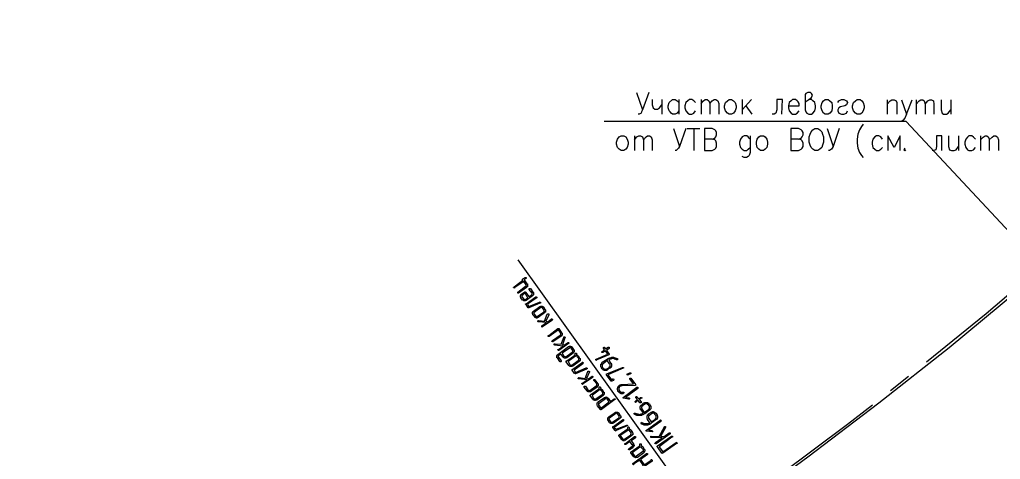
# Model space of a CAD drawing. Header units: millimetres. Extents: x 1 to 1188, y 1 to 840.
# Drawn here: x 947.5 to 1082.3, y 632.1 to 692.6 of the extents above; entities that cross this region are included whole.
import ezdxf

# ---------------------------------------------------------------- set-up
doc = ezdxf.new("R2010")
doc.units = ezdxf.units.MM
doc.layers.add('GEOMETRY', color=7, linetype='Continuous')

msp = doc.modelspace()

# ---------------------------------------------------------------- linework, layer by layer
at = {"layer": 'GEOMETRY'}
for points in [[(939.17, 564.39), (950.41, 569.41), (961.46, 574.75), (972.45, 580.27), (983.37, 586.05), (994.1, 592.02), (1004.7, 598.18), (1015.24, 604.59), (1025.6, 611.26), (1035.82, 618.05), (1045.92, 625.1), (1055.82, 632.4), (1065.6, 639.83), (1075.25, 647.45), (1084.71, 655.33), (1094.05, 663.39), (1103.19, 671.58), (1112.15, 680.03), (1120.97, 688.6), (1129.54, 697.36)], [(1032.26, 682.57), (1033.09, 680.16)], [(1033.98, 682.57), (1033.09, 680.16), (1032.96, 679.9), (1032.9, 679.71), (1032.64, 679.58), (1032.52, 679.58)], [(1055.44, 681.17), (1055.69, 681.43), (1055.95, 681.62), (1056.33, 681.87), (1056.46, 682.19), (1056.33, 682.44), (1056.2, 682.57), (1055.82, 682.57), (1055.57, 682.44), (1055.44, 682.31), (1055.44, 680.16), (1055.57, 679.9), (1055.69, 679.71), (1055.95, 679.58), (1056.33, 679.58), (1056.52, 679.71), (1056.77, 680.03), (1056.9, 680.47), (1056.9, 680.73), (1056.77, 681.17), (1056.52, 681.43), (1056.33, 681.62), (1055.95, 681.62)], [(1034.42, 681.62), (1034.42, 680.85), (1034.55, 680.47), (1034.8, 680.28), (1035.18, 680.28), (1035.44, 680.47), (1035.76, 680.85)], [(1035.76, 681.62), (1035.76, 679.58)], [(1038.11, 680.03), (1037.85, 679.71), (1037.6, 679.58), (1037.22, 679.58), (1037.03, 679.71), (1036.9, 679.9), (1036.77, 680.03), (1036.64, 680.47), (1036.64, 680.73), (1036.77, 681.17), (1037.22, 681.62), (1037.6, 681.62), (1037.85, 681.43), (1038.11, 681.17)], [(1038.11, 681.62), (1038.11, 679.58)], [(1040.39, 681.17), (1040.14, 681.43), (1039.88, 681.62), (1039.57, 681.62), (1039.31, 681.43), (1039.06, 681.17), (1038.93, 680.73), (1038.93, 680.47), (1039.06, 680.03), (1039.31, 679.71), (1039.57, 679.58), (1039.88, 679.58), (1040.14, 679.71), (1040.39, 680.03)], [(1041.15, 681.62), (1041.15, 679.58)], [(1041.15, 681.04), (1041.47, 681.43), (1041.73, 681.62), (1041.98, 681.62), (1042.23, 681.43), (1042.36, 681.04), (1042.36, 679.58)], [(1042.36, 681.04), (1042.68, 681.43), (1042.93, 681.62), (1043.18, 681.62), (1043.44, 681.43), (1043.57, 681.04), (1043.57, 679.58)], [(1046.8, 681.62), (1046.8, 679.58)], [(1048.08, 681.62), (1046.8, 680.16)], [(1052.27, 679.58), (1052.33, 681.62), (1051.57, 681.62), (1051.57, 680.16), (1051.44, 679.71), (1051.19, 679.58), (1050.93, 679.58)], [(1053.15, 680.73), (1054.62, 680.73), (1054.62, 681.04), (1054.49, 681.3), (1054.36, 681.43), (1054.11, 681.62), (1053.73, 681.62), (1053.54, 681.43), (1053.28, 681.17), (1053.15, 680.73), (1053.15, 680.47), (1053.28, 680.03), (1053.54, 679.71), (1053.73, 679.58), (1054.11, 679.58), (1054.36, 679.71), (1054.62, 680.03)], [(1059.95, 681.17), (1060.08, 681.43), (1060.46, 681.62), (1060.78, 681.62), (1061.16, 681.43), (1061.28, 681.17), (1061.16, 680.85), (1060.9, 680.73), (1060.33, 680.6), (1060.08, 680.47), (1059.95, 680.16), (1059.95, 680.03), (1060.08, 679.71), (1060.46, 679.58), (1060.78, 679.58), (1061.16, 679.71), (1061.28, 680.03)], [(1066.74, 681.55), (1066.74, 679.58)], [(1066.74, 680.98), (1067.13, 681.43), (1067.38, 681.55), (1067.7, 681.55), (1067.95, 681.43), (1068.08, 681.17), (1068.08, 679.58)], [(1068.71, 681.55), (1069.41, 679.58), (1070.17, 681.55)], [(1070.74, 681.55), (1070.74, 679.58)], [(1070.74, 680.98), (1071.13, 681.43), (1071.38, 681.55), (1071.63, 681.55), (1071.82, 681.43), (1071.95, 680.98), (1071.95, 679.58)], [(1071.95, 680.98), (1072.33, 681.43), (1072.59, 681.55), (1072.84, 681.55), (1073.09, 681.43), (1073.16, 680.98), (1073.16, 679.58)], [(1074.17, 681.55), (1074.17, 680.16), (1074.3, 679.71), (1074.49, 679.58), (1074.87, 679.58), (1075.13, 679.71), (1075.51, 680.16)], [(1075.51, 681.55), (1075.51, 679.58)], [(1047.31, 680.73), (1048.14, 679.58)], [(1099.89, 645.87), (1069.35, 678.57), (1027.82, 678.57)], [(1069.41, 679.58), (1069.16, 679.01), (1068.9, 678.69), (1068.71, 678.57), (1068.58, 678.57)], [(1037.34, 677.62), (1038.17, 675.14)], [(1039.06, 677.62), (1038.17, 675.14), (1038.04, 674.88), (1037.91, 674.76), (1037.72, 674.57), (1037.6, 674.57)], [(1039.25, 677.62), (1040.96, 677.62)], [(1040.14, 677.62), (1040.14, 674.57)], [(1042.68, 676.16), (1043.06, 676.28), (1043.18, 676.47), (1043.25, 676.73), (1043.25, 677.04), (1043.18, 677.3), (1043.06, 677.43), (1042.68, 677.62), (1041.6, 677.62), (1041.6, 674.57), (1042.68, 674.57), (1043.06, 674.76), (1043.18, 674.88), (1043.25, 675.14), (1043.25, 675.58), (1043.18, 675.9), (1043.06, 676.03), (1042.68, 676.16), (1041.6, 676.16)], [(1054.55, 676.16), (1054.93, 676.28), (1055.06, 676.47), (1055.19, 676.73), (1055.19, 677.04), (1055.06, 677.3), (1054.93, 677.43), (1054.55, 677.62), (1053.47, 677.62), (1053.47, 674.57), (1054.55, 674.57), (1054.93, 674.76), (1055.06, 674.88), (1055.19, 675.14), (1055.19, 675.58), (1055.06, 675.9), (1054.93, 676.03), (1054.55, 676.16), (1053.47, 676.16)], [(1058.49, 677.62), (1059.31, 675.14)], [(1060.14, 677.62), (1059.31, 675.14), (1059.19, 674.88), (1059.06, 674.76), (1058.81, 674.57), (1058.68, 674.57)], [(1063.44, 678.19), (1063.19, 677.87), (1062.93, 677.43), (1062.68, 676.85), (1062.62, 676.16), (1062.62, 675.58), (1062.68, 674.88), (1062.93, 674.31), (1063.19, 673.87), (1063.44, 673.62)], [(1032.01, 676.6), (1032.01, 674.57)], [(1032.01, 676.03), (1032.33, 676.47), (1032.58, 676.6), (1032.83, 676.6), (1033.09, 676.47), (1033.22, 676.03), (1033.22, 674.57)], [(1033.22, 676.03), (1033.6, 676.47), (1033.79, 676.6), (1034.04, 676.6), (1034.29, 676.47), (1034.42, 676.03), (1034.42, 674.57)], [(1047.88, 676.16), (1047.76, 676.28), (1047.63, 676.47), (1047.44, 676.6), (1047.06, 676.6), (1046.8, 676.47), (1046.55, 676.16), (1046.42, 675.71), (1046.42, 675.46), (1046.55, 675.01), (1046.8, 674.76), (1047.06, 674.57), (1047.44, 674.57), (1047.63, 674.76), (1047.88, 675.01)], [(1047.88, 676.6), (1047.88, 674.31), (1047.76, 673.87), (1047.63, 673.74), (1047.38, 673.62), (1047.06, 673.62), (1046.8, 673.74)], [(1066.11, 676.16), (1065.85, 676.47), (1065.6, 676.6), (1065.28, 676.6), (1065.03, 676.47), (1064.78, 676.16), (1064.65, 675.71), (1064.65, 675.46), (1064.78, 675.01), (1065.03, 674.76), (1065.28, 674.57), (1065.6, 674.57), (1065.85, 674.76), (1066.11, 675.01)], [(1068.52, 674.57), (1068.52, 676.6), (1067.7, 675.01), (1066.81, 676.6), (1066.81, 674.57)], [(1074.24, 674.57), (1074.24, 676.6), (1073.54, 676.6), (1073.54, 675.14), (1073.41, 674.69), (1073.16, 674.57), (1072.9, 674.57)], [(1075.19, 676.6), (1075.19, 675.14), (1075.32, 674.69), (1075.57, 674.57), (1075.95, 674.57), (1076.21, 674.69), (1076.52, 675.14)], [(1076.52, 676.6), (1076.52, 674.57)], [(1078.87, 676.16), (1078.62, 676.41), (1078.36, 676.6), (1077.98, 676.6), (1077.79, 676.41), (1077.54, 676.16), (1077.41, 675.71), (1077.41, 675.46), (1077.54, 675.01), (1077.79, 674.69), (1077.98, 674.57), (1078.36, 674.57), (1078.62, 674.69), (1078.87, 675.01)], [(1079.57, 676.6), (1079.57, 674.57)], [(1079.57, 676.03), (1079.95, 676.41), (1080.21, 676.6), (1080.46, 676.6), (1080.65, 676.41), (1080.78, 676.03), (1080.78, 674.57)], [(1080.78, 676.03), (1081.16, 676.41), (1081.41, 676.6), (1081.67, 676.6), (1081.92, 676.41), (1082.05, 676.03), (1082.05, 674.57)], [(1069.16, 674.88), (1069.03, 674.69), (1069.16, 674.57), (1069.28, 674.69)], [(1056.14, 603.38), (1016.01, 659.52)], [(1072.14, 645.48), (1080.33, 652.15), (1084.4, 655.58)], [(1067.19, 641.55), (1069.66, 643.52)], [(1052.01, 629.99), (1061.28, 636.91), (1064.71, 639.58)]]:
    msp.add_lwpolyline(points, dxfattribs=at)
for points in [[(1045.03, 681.62), (1045.34, 681.62), (1045.6, 681.43), (1045.85, 681.17), (1045.98, 680.73), (1045.98, 680.47), (1045.85, 680.03), (1045.6, 679.71), (1045.34, 679.58), (1045.03, 679.58), (1044.77, 679.71), (1044.52, 680.03), (1044.39, 680.47), (1044.39, 680.73), (1044.52, 681.17), (1044.77, 681.43)], [(1058.23, 681.62), (1058.62, 681.62), (1058.87, 681.43), (1059.12, 681.17), (1059.19, 680.73), (1059.19, 680.47), (1059.12, 680.03), (1058.87, 679.71), (1058.62, 679.58), (1058.23, 679.58), (1057.98, 679.71), (1057.79, 680.03), (1057.66, 680.47), (1057.66, 680.73), (1057.79, 681.17), (1057.98, 681.43)], [(1062.62, 681.62), (1063, 681.62), (1063.25, 681.43), (1063.44, 681.17), (1063.57, 680.73), (1063.57, 680.47), (1063.44, 680.03), (1063.25, 679.71), (1063, 679.58), (1062.62, 679.58), (1062.36, 679.71), (1062.11, 680.03), (1061.98, 680.47), (1061.98, 680.73), (1062.11, 681.17), (1062.36, 681.43)], [(1056.77, 677.62), (1057.22, 677.62), (1057.47, 677.43), (1057.73, 677.17), (1057.85, 676.85), (1057.98, 676.47), (1057.98, 675.71), (1057.85, 675.33), (1057.73, 675.01), (1057.47, 674.76), (1057.22, 674.57), (1056.77, 674.57), (1056.52, 674.76), (1056.27, 675.01), (1056.14, 675.33), (1056.01, 675.71), (1056.01, 676.47), (1056.14, 676.85), (1056.27, 677.17), (1056.52, 677.43)], [(1030.17, 676.6), (1030.55, 676.6), (1030.8, 676.47), (1030.99, 676.16), (1031.12, 675.71), (1031.12, 675.46), (1030.99, 675.01), (1030.8, 674.76), (1030.55, 674.57), (1030.17, 674.57), (1029.91, 674.76), (1029.66, 675.01), (1029.53, 675.46), (1029.53, 675.71), (1029.66, 676.16), (1029.91, 676.47)], [(1049.34, 676.6), (1049.73, 676.6), (1049.98, 676.47), (1050.17, 676.16), (1050.3, 675.71), (1050.3, 675.46), (1050.17, 675.01), (1049.98, 674.76), (1049.73, 674.57), (1049.34, 674.57), (1049.09, 674.76), (1048.84, 675.01), (1048.77, 675.46), (1048.77, 675.71), (1048.84, 676.16), (1049.09, 676.47)], [(1016.77, 656.53), (1015.56, 655.71), (1015.5, 655.64), (1015.44, 655.64), (1015.44, 655.71), (1015.37, 655.71), (1015.37, 655.77), (1015.44, 655.77), (1015.44, 655.83), (1016.64, 656.72), (1016.64, 656.79), (1016.58, 656.79), (1016.58, 656.85), (1016.64, 656.91), (1016.96, 657.11), (1017.09, 657.11), (1017.09, 656.98), (1017.02, 656.98), (1016.83, 656.79), (1017.21, 656.22), (1017.28, 656.22), (1017.28, 655.83), (1017.21, 655.83), (1017.21, 655.77), (1017.15, 655.77), (1017.15, 655.71), (1016.07, 654.95), (1015.94, 654.95), (1015.94, 655.07), (1017.02, 655.9), (1017.09, 655.9), (1017.09, 655.96), (1017.15, 656.03), (1017.09, 656.03), (1017.09, 656.09)], [(1017.53, 654.44), (1017.85, 654.69), (1017.91, 654.76), (1017.91, 654.82), (1017.98, 654.88), (1017.91, 654.88), (1017.91, 654.95), (1017.53, 655.45), (1017.53, 655.58), (1017.72, 655.58), (1018.04, 655.07), (1018.1, 655.01), (1018.1, 654.69), (1017.98, 654.57), (1017.09, 653.93), (1017.02, 653.93), (1017.02, 653.87), (1016.77, 653.87), (1016.64, 653.99), (1016.58, 653.99), (1016.39, 654.31), (1016.39, 654.38), (1016.33, 654.38), (1016.33, 654.63), (1016.39, 654.69), (1016.39, 654.76), (1016.45, 654.76), (1016.45, 654.82), (1016.9, 655.14), (1017.02, 655.14), (1017.02, 655.07)], [(1017.34, 654.31), (1016.96, 654.95), (1016.58, 654.69), (1016.58, 654.63), (1016.52, 654.63), (1016.52, 654.44), (1016.77, 654.12), (1016.77, 654.06), (1017.02, 654.06)], [(1018.42, 654.44), (1018.48, 654.44), (1018.55, 654.38), (1018.55, 654.31), (1018.48, 654.25), (1017.28, 653.42), (1017.47, 653.1), (1018.93, 653.68), (1018.99, 653.74), (1018.99, 653.68), (1019.06, 653.68), (1019.06, 653.55), (1018.99, 653.55), (1017.47, 652.91), (1017.4, 652.91), (1017.09, 653.36), (1017.02, 653.42), (1017.02, 653.49), (1017.09, 653.49)], [(1018.99, 653.1), (1019.06, 653.1), (1019.12, 653.17), (1019.31, 653.17), (1019.37, 653.1), (1019.44, 653.1), (1019.44, 653.04), (1019.5, 653.04), (1019.69, 652.72), (1019.75, 652.66), (1019.75, 652.34), (1019.69, 652.34), (1019.69, 652.28), (1019.63, 652.22), (1018.74, 651.58), (1018.61, 651.58), (1018.61, 651.52), (1018.48, 651.52), (1018.48, 651.58), (1018.36, 651.58), (1018.23, 651.71), (1018.04, 651.96), (1018.04, 652.03), (1017.98, 652.09), (1017.98, 652.34), (1018.04, 652.34), (1018.04, 652.41), (1018.1, 652.41), (1018.1, 652.47)], [(1019.12, 652.98), (1018.23, 652.34), (1018.23, 652.28), (1018.17, 652.28), (1018.17, 652.09), (1018.42, 651.77), (1018.48, 651.71), (1018.61, 651.71), (1018.67, 651.77), (1019.5, 652.34), (1019.56, 652.41), (1019.56, 652.47), (1019.63, 652.53), (1019.56, 652.53), (1019.56, 652.6), (1019.37, 652.91), (1019.31, 652.91), (1019.31, 652.98)], [(1019.63, 651.07), (1020.01, 652.03), (1020.07, 652.09), (1020.2, 652.09), (1020.2, 651.96), (1019.82, 651.07), (1020.07, 651.01), (1020.58, 651.39), (1020.64, 651.39), (1020.71, 651.33), (1020.71, 651.26), (1020.64, 651.2), (1019.37, 650.31), (1019.31, 650.25), (1019.25, 650.31), (1019.25, 650.44), (1019.88, 650.88), (1018.8, 651.01), (1018.74, 651.01), (1018.67, 651.07), (1018.74, 651.14), (1018.74, 651.2), (1018.8, 651.2)], [(1021.47, 650.06), (1021.59, 650.06), (1021.98, 649.48), (1022.04, 649.42), (1022.04, 649.17), (1021.98, 649.1), (1021.98, 649.04), (1021.91, 649.04), (1020.77, 648.22), (1020.71, 648.22), (1020.71, 648.28), (1020.64, 648.28), (1020.64, 648.34), (1020.71, 648.41), (1021.79, 649.17), (1021.85, 649.17), (1021.85, 649.42), (1021.53, 649.87), (1020.26, 648.98), (1020.13, 648.98), (1020.13, 649.1), (1020.2, 649.1)], [(1021.91, 647.9), (1022.29, 648.85), (1022.29, 648.91), (1022.42, 648.91), (1022.42, 648.85), (1022.48, 648.85), (1022.48, 648.79), (1022.42, 648.79), (1022.1, 647.83), (1022.36, 647.83), (1022.87, 648.15), (1022.93, 648.15), (1022.99, 648.09), (1022.99, 648.03), (1022.93, 648.03), (1021.59, 647.07), (1021.53, 647.07), (1021.47, 647.14), (1021.47, 647.2), (1021.53, 647.2), (1022.17, 647.64), (1021.02, 647.77), (1021.02, 647.83), (1020.96, 647.83), (1020.96, 647.96), (1021.09, 647.96)], [(1021.85, 646.56), (1021.59, 646.37), (1021.53, 646.37), (1021.53, 646.31), (1021.47, 646.25), (1021.53, 646.18), (1021.53, 646.12), (1021.91, 645.61), (1021.91, 645.55), (1021.85, 645.48), (1021.72, 645.48), (1021.72, 645.55), (1021.4, 646.06), (1021.34, 646.06), (1021.34, 646.37), (1021.4, 646.44), (1021.4, 646.5), (1021.47, 646.5), (1022.93, 647.58), (1022.99, 647.58), (1023.06, 647.64), (1023.25, 647.64), (1023.25, 647.58), (1023.37, 647.58), (1023.37, 647.52), (1023.44, 647.45), (1023.63, 647.2), (1023.63, 647.14), (1023.69, 647.14), (1023.69, 646.82), (1023.63, 646.82), (1023.63, 646.75), (1023.56, 646.69), (1022.68, 646.06), (1022.61, 646.06), (1022.55, 645.99), (1022.36, 645.99), (1022.29, 646.06), (1022.23, 646.06), (1022.23, 646.12), (1022.17, 646.12), (1022.17, 646.18)], [(1022.04, 646.69), (1022.29, 646.25), (1022.36, 646.25), (1022.36, 646.18), (1022.55, 646.18), (1023.44, 646.82), (1023.5, 646.88), (1023.5, 647.07), (1023.31, 647.39), (1023.25, 647.39), (1023.18, 647.45), (1023.06, 647.45), (1023.06, 647.39)], [(1027.88, 647.14), (1027.75, 647.39), (1027.75, 647.45), (1027.82, 647.52), (1027.88, 647.52), (1027.88, 647.45), (1028.01, 647.26), (1028.39, 647.52), (1028.52, 647.52), (1028.52, 647.33), (1028.14, 647.07), (1028.52, 646.56), (1028.52, 646.5), (1028.45, 646.44), (1026.8, 645.74), (1026.74, 645.68), (1026.74, 645.74), (1026.68, 645.74), (1026.68, 645.87), (1026.74, 645.87), (1028.33, 646.56), (1028.01, 647.01), (1027.63, 646.75), (1027.5, 646.75), (1027.5, 646.88)], [(1023.82, 646.63), (1023.82, 646.69), (1024.01, 646.69), (1024.01, 646.44), (1024.13, 646.44), (1024.13, 646.37), (1024.2, 646.37), (1024.26, 646.31), (1024.45, 645.99), (1024.52, 645.93), (1024.52, 645.68), (1024.45, 645.61), (1024.45, 645.55), (1024.39, 645.55), (1023.5, 644.91), (1023.44, 644.91), (1023.44, 644.85), (1023.12, 644.85), (1023.12, 644.91), (1023.06, 644.91), (1022.99, 644.98), (1022.61, 645.48), (1022.61, 645.61), (1022.68, 645.61), (1023.75, 646.37), (1023.75, 646.44), (1023.82, 646.44)], [(1023.88, 646.25), (1022.87, 645.55), (1023.12, 645.1), (1023.18, 645.04), (1023.37, 645.04), (1024.26, 645.68), (1024.33, 645.68), (1024.33, 645.93), (1024.13, 646.18), (1024.07, 646.25), (1024.01, 646.25), (1024.01, 646.31), (1023.94, 646.31)], [(1028.26, 645.87), (1028.33, 645.87), (1028.33, 645.93), (1028.39, 645.93), (1028.45, 645.99), (1028.58, 645.99), (1028.58, 646.06), (1028.83, 646.06), (1028.83, 646.12), (1029.15, 646.12), (1029.15, 646.06), (1029.34, 646.06), (1029.41, 645.99), (1029.53, 645.99), (1029.53, 645.93), (1029.66, 645.93), (1029.66, 645.74), (1029.53, 645.74), (1029.47, 645.8), (1029.41, 645.8), (1029.34, 645.87), (1029.22, 645.87), (1029.15, 645.93), (1028.77, 645.93), (1028.77, 645.87), (1028.52, 645.87), (1028.52, 645.8), (1028.45, 645.8), (1028.45, 645.74), (1028.71, 645.36), (1028.77, 645.29), (1028.77, 645.23), (1028.83, 645.23), (1028.83, 644.85), (1028.77, 644.85), (1028.77, 644.72), (1028.71, 644.72), (1028.71, 644.66), (1028.64, 644.6), (1028.58, 644.6), (1028.33, 644.41), (1028.26, 644.34), (1028.2, 644.34), (1028.14, 644.28), (1027.88, 644.28), (1027.82, 644.34), (1027.69, 644.34), (1027.69, 644.41), (1027.63, 644.41), (1027.63, 644.47), (1027.56, 644.47), (1027.56, 644.53), (1027.44, 644.66), (1027.44, 644.72), (1027.37, 644.79), (1027.37, 645.17), (1027.44, 645.17), (1027.44, 645.23), (1027.56, 645.36), (1027.56, 645.42)], [(1024.77, 645.36), (1024.83, 645.42), (1024.9, 645.42), (1024.9, 645.36), (1024.96, 645.36), (1024.96, 645.29), (1024.9, 645.23), (1023.69, 644.34), (1023.88, 644.02), (1025.34, 644.66), (1025.41, 644.66), (1025.47, 644.6), (1025.47, 644.53), (1025.41, 644.53), (1025.41, 644.47), (1023.88, 643.83), (1023.82, 643.83), (1023.82, 643.9), (1023.75, 643.9), (1023.44, 644.34), (1023.44, 644.41), (1023.5, 644.47)], [(1028.26, 645.68), (1027.69, 645.23), (1027.63, 645.23), (1027.63, 645.17), (1027.56, 645.1), (1027.56, 644.79), (1027.63, 644.72), (1027.69, 644.6), (1027.75, 644.6), (1027.75, 644.53), (1027.82, 644.53), (1027.82, 644.47), (1028.14, 644.47), (1028.2, 644.53), (1028.52, 644.72), (1028.58, 644.79), (1028.58, 644.85), (1028.64, 644.85), (1028.64, 645.17), (1028.58, 645.23)], [(1028.2, 643.83), (1030.36, 644.72), (1030.48, 644.72), (1030.48, 644.6), (1030.42, 644.6), (1028.33, 643.71), (1028.83, 643.01), (1029.03, 643.13), (1029.09, 643.13), (1029.15, 643.07), (1029.15, 643.01), (1029.09, 642.94), (1028.9, 642.82), (1028.77, 642.82), (1028.14, 643.71), (1028.14, 643.83)], [(1025.21, 643.2), (1025.6, 644.15), (1025.6, 644.21), (1025.72, 644.21), (1025.79, 644.15), (1025.79, 644.09), (1025.41, 643.2), (1025.66, 643.13), (1026.17, 643.52), (1026.23, 643.52), (1026.23, 643.45), (1026.29, 643.45), (1026.29, 643.39), (1026.23, 643.33), (1024.96, 642.44), (1024.9, 642.37), (1024.83, 642.37), (1024.83, 642.44), (1024.77, 642.5), (1024.77, 642.56), (1024.83, 642.56), (1025.47, 643.01), (1024.33, 643.13), (1024.26, 643.13), (1024.26, 643.26), (1024.33, 643.33), (1024.39, 643.33)], [(1031.5, 643.26), (1032.14, 642.37), (1032.14, 642.25), (1032.07, 642.25), (1030.29, 642.18), (1030.17, 642.18), (1030.1, 642.12), (1030.04, 642.12), (1029.91, 641.99), (1029.91, 641.93), (1029.85, 641.87), (1029.85, 641.61), (1029.91, 641.61), (1029.91, 641.48), (1029.98, 641.48), (1029.98, 641.42), (1030.04, 641.36), (1030.1, 641.36), (1030.1, 641.29), (1030.55, 641.29), (1030.55, 641.17), (1030.48, 641.17), (1030.42, 641.1), (1030.1, 641.1), (1030.1, 641.17), (1029.98, 641.17), (1029.98, 641.23), (1029.91, 641.23), (1029.85, 641.29), (1029.85, 641.36), (1029.79, 641.36), (1029.79, 641.42), (1029.72, 641.42), (1029.72, 641.61), (1029.66, 641.61), (1029.66, 641.87), (1029.72, 641.93), (1029.72, 642.06), (1029.79, 642.06), (1029.79, 642.12), (1029.85, 642.18), (1029.91, 642.25), (1029.98, 642.25), (1029.98, 642.31), (1030.1, 642.31), (1030.17, 642.37), (1030.29, 642.37), (1031.88, 642.44), (1031.37, 643.13), (1031.37, 643.26)], [(1031.37, 643.96), (1031.5, 643.96), (1031.5, 643.83), (1031.44, 643.83), (1031.12, 643.71), (1031.06, 643.64), (1030.99, 643.71), (1030.99, 643.83), (1031.06, 643.83)], [(1026.55, 643.01), (1026.93, 642.5), (1026.99, 642.44), (1026.99, 642.18), (1026.93, 642.12), (1026.93, 642.06), (1026.87, 642.06), (1026.87, 641.99), (1025.98, 641.42), (1025.98, 641.36), (1025.6, 641.36), (1025.6, 641.42), (1025.53, 641.42), (1025.53, 641.48), (1025.47, 641.48), (1025.09, 641.99), (1025.09, 642.12), (1025.28, 642.12), (1025.6, 641.61), (1025.66, 641.55), (1025.85, 641.55), (1026.74, 642.18), (1026.8, 642.18), (1026.8, 642.44), (1026.42, 642.94), (1026.42, 643.07), (1026.55, 643.07)], [(1027.12, 641.93), (1027.12, 641.99), (1027.18, 642.06), (1027.25, 642.06), (1027.31, 641.99), (1027.31, 641.8), (1027.37, 641.8), (1027.44, 641.74), (1027.5, 641.74), (1027.5, 641.68), (1027.56, 641.68), (1027.75, 641.36), (1027.75, 641.29), (1027.82, 641.29), (1027.82, 640.98), (1027.75, 640.98), (1027.75, 640.91), (1027.69, 640.85), (1026.8, 640.21), (1026.68, 640.21), (1026.61, 640.15), (1026.55, 640.15), (1026.48, 640.21), (1026.36, 640.21), (1026.36, 640.28), (1026.29, 640.34), (1025.91, 640.85), (1025.91, 640.91), (1025.98, 640.98), (1027.06, 641.74), (1027.12, 641.8)], [(1032.33, 641.99), (1032.45, 641.99), (1032.45, 641.8), (1030.74, 640.59), (1031.25, 640.53), (1031.25, 640.47), (1031.31, 640.47), (1031.31, 640.4), (1031.25, 640.34), (1031.18, 640.34), (1030.48, 640.47), (1030.42, 640.47), (1030.42, 640.59)], [(1027.18, 641.61), (1026.17, 640.85), (1026.42, 640.4), (1026.48, 640.4), (1026.55, 640.34), (1026.68, 640.34), (1026.68, 640.4), (1027.56, 640.98), (1027.63, 641.04), (1027.63, 641.23), (1027.44, 641.55), (1027.37, 641.55), (1027.37, 641.61)], [(1028.71, 640.02), (1029.22, 640.4), (1029.34, 640.4), (1029.34, 640.28), (1029.28, 640.28), (1027.44, 638.94), (1027.37, 638.88), (1027.31, 638.88), (1027.31, 638.94), (1026.93, 639.45), (1026.87, 639.52), (1026.87, 639.83), (1026.93, 639.83), (1026.93, 639.9), (1026.99, 639.9), (1026.99, 639.96), (1027.88, 640.59), (1028.01, 640.59), (1028.07, 640.66), (1028.14, 640.66), (1028.2, 640.59), (1028.26, 640.59), (1028.39, 640.47)], [(1032.39, 640.28), (1032.2, 640.59), (1032.2, 640.66), (1032.26, 640.72), (1032.33, 640.72), (1032.33, 640.66), (1032.58, 640.4), (1032.83, 640.59), (1032.96, 640.59), (1032.96, 640.53), (1033.03, 640.53), (1032.96, 640.47), (1032.64, 640.28), (1032.9, 639.96), (1032.9, 639.83), (1032.71, 639.83), (1032.52, 640.15), (1032.2, 639.96), (1032.2, 639.9), (1032.14, 639.9), (1032.14, 639.96), (1032.07, 639.96), (1032.07, 640.02), (1032.14, 640.09)], [(1028.52, 639.96), (1028.26, 640.4), (1028.2, 640.4), (1028.14, 640.47), (1028.01, 640.47), (1028.01, 640.4), (1027.12, 639.77), (1027.06, 639.77), (1027.06, 639.58), (1027.37, 639.13)], [(1033.41, 638.31), (1033.34, 638.31), (1033.28, 638.25), (1033.22, 638.25), (1033.15, 638.18), (1033.03, 638.18), (1032.96, 638.12), (1032.26, 638.12), (1032.26, 638.18), (1032.14, 638.18), (1032.07, 638.25), (1032.01, 638.25), (1032.01, 638.31), (1031.95, 638.31), (1031.95, 638.44), (1032.14, 638.44), (1032.14, 638.37), (1032.26, 638.37), (1032.26, 638.31), (1032.52, 638.31), (1032.52, 638.25), (1032.77, 638.25), (1032.83, 638.31), (1033.03, 638.31), (1033.09, 638.37), (1033.15, 638.37), (1033.22, 638.44), (1032.9, 638.88), (1032.83, 638.88), (1032.83, 639.01), (1032.77, 639.07), (1032.77, 639.33), (1032.83, 639.33), (1032.83, 639.45), (1032.9, 639.52), (1032.96, 639.52), (1032.96, 639.58), (1033.03, 639.58), (1033.28, 639.83), (1033.34, 639.83), (1033.41, 639.9), (1033.79, 639.9), (1033.85, 639.83), (1033.91, 639.83), (1033.98, 639.77), (1033.98, 639.71), (1034.04, 639.71), (1034.17, 639.52), (1034.17, 639.45), (1034.23, 639.45), (1034.23, 639.01), (1034.1, 638.88), (1034.1, 638.82), (1034.04, 638.82)], [(1033.34, 638.5), (1033.91, 638.94), (1033.98, 638.94), (1033.98, 639.01), (1034.04, 639.01), (1034.04, 639.39), (1033.98, 639.45), (1033.91, 639.58), (1033.85, 639.58), (1033.85, 639.64), (1033.79, 639.71), (1033.41, 639.71), (1033.41, 639.64), (1033.09, 639.45), (1033.09, 639.39), (1033.03, 639.39), (1033.03, 639.33), (1032.96, 639.33), (1032.96, 639.07), (1033.03, 639.01), (1033.03, 638.94)], [(1029.34, 638.5), (1029.34, 638.56), (1029.72, 638.56), (1029.72, 638.5), (1029.79, 638.5), (1029.79, 638.44), (1029.85, 638.44), (1030.04, 638.12), (1030.04, 638.06), (1030.1, 638.06), (1030.1, 637.8), (1030.04, 637.8), (1030.04, 637.74), (1029.98, 637.67), (1029.09, 637.04), (1029.03, 637.04), (1029.03, 636.98), (1028.71, 636.98), (1028.71, 637.04), (1028.64, 637.04), (1028.58, 637.1), (1028.39, 637.42), (1028.33, 637.42), (1028.33, 637.8), (1028.39, 637.86), (1028.45, 637.86), (1028.45, 637.93)], [(1029.41, 638.37), (1028.58, 637.74), (1028.52, 637.74), (1028.52, 637.67), (1028.45, 637.67), (1028.45, 637.55), (1028.52, 637.55), (1028.52, 637.48), (1028.71, 637.23), (1028.77, 637.17), (1028.96, 637.17), (1029.85, 637.8), (1029.91, 637.86), (1029.91, 638.06), (1029.66, 638.31), (1029.66, 638.37), (1029.6, 638.37), (1029.53, 638.44), (1029.47, 638.44), (1029.47, 638.37)], [(1034.29, 637.04), (1034.29, 636.98), (1034.23, 636.98), (1034.17, 636.91), (1034.1, 636.91), (1034.04, 636.85), (1033.91, 636.85), (1033.85, 636.78), (1033.28, 636.78), (1033.28, 636.85), (1033.09, 636.85), (1033.09, 636.91), (1032.96, 636.91), (1032.96, 636.98), (1032.9, 636.98), (1032.9, 637.1), (1032.96, 637.17), (1033.03, 637.1), (1033.09, 637.1), (1033.15, 637.04), (1033.22, 637.04), (1033.28, 636.98), (1033.91, 636.98), (1033.91, 637.04), (1034.04, 637.04), (1034.04, 637.1), (1034.1, 637.1), (1033.79, 637.55), (1033.79, 637.61), (1033.72, 637.67), (1033.72, 638.06), (1033.79, 638.06), (1033.79, 638.18), (1033.85, 638.18), (1033.85, 638.25), (1033.91, 638.25), (1033.91, 638.31), (1034.23, 638.5), (1034.29, 638.56), (1034.49, 638.56), (1034.49, 638.63), (1034.61, 638.63), (1034.61, 638.56), (1034.8, 638.56), (1034.8, 638.5), (1034.87, 638.5), (1034.93, 638.44), (1034.93, 638.37), (1034.99, 638.37), (1035.06, 638.25), (1035.12, 638.18), (1035.12, 638.12), (1035.18, 638.06), (1035.18, 637.74), (1035.12, 637.74), (1035.12, 637.61), (1035.06, 637.61), (1035.06, 637.55), (1034.99, 637.55), (1034.99, 637.48), (1034.93, 637.48)], [(1034.29, 637.23), (1034.87, 637.61), (1034.87, 637.67), (1034.93, 637.67), (1034.93, 637.74), (1034.99, 637.74), (1034.99, 638.06), (1034.8, 638.25), (1034.8, 638.31), (1034.74, 638.37), (1034.68, 638.37), (1034.61, 638.44), (1034.49, 638.44), (1034.42, 638.37), (1034.36, 638.37), (1034.04, 638.12), (1033.98, 638.12), (1033.98, 638.06), (1033.91, 638.06), (1033.91, 637.67), (1033.98, 637.67)], [(1030.36, 637.48), (1030.42, 637.55), (1030.48, 637.55), (1030.48, 637.36), (1029.22, 636.47), (1029.47, 636.21), (1030.93, 636.78), (1030.99, 636.78), (1030.99, 636.72), (1031.06, 636.72), (1030.99, 636.66), (1029.47, 636.02), (1029.41, 635.96), (1029.34, 636.02), (1029.03, 636.47), (1029.03, 636.59), (1029.09, 636.59)], [(1031.06, 636.4), (1031.06, 636.47), (1031.12, 636.53), (1031.18, 636.53), (1031.25, 636.47), (1031.25, 636.28), (1031.31, 636.21), (1031.37, 636.21), (1031.44, 636.15), (1031.5, 636.09), (1031.69, 635.83), (1031.69, 635.77), (1031.76, 635.71), (1031.76, 635.45), (1031.69, 635.45), (1031.69, 635.39), (1031.63, 635.39), (1031.63, 635.33), (1030.74, 634.69), (1030.68, 634.69), (1030.61, 634.63), (1030.42, 634.63), (1030.36, 634.69), (1030.29, 634.69), (1030.29, 634.75), (1030.23, 634.75), (1030.23, 634.82), (1029.85, 635.33), (1029.85, 635.39), (1029.91, 635.45), (1030.99, 636.21), (1031.06, 636.21)], [(1035.5, 637.42), (1035.57, 637.48), (1035.69, 637.36), (1035.63, 637.36), (1035.63, 637.29), (1033.91, 636.09), (1034.42, 636.02), (1034.49, 635.96), (1034.49, 635.83), (1034.42, 635.83), (1033.66, 635.96), (1033.6, 635.96), (1033.6, 636.09), (1033.66, 636.09)], [(1036.07, 635.2), (1036.77, 635.71), (1036.9, 635.71), (1036.9, 635.58), (1034.99, 634.18), (1034.87, 634.18), (1034.87, 634.24), (1034.8, 634.24), (1034.8, 634.31), (1034.87, 634.31), (1034.87, 634.37), (1035.82, 635.01), (1034.29, 635.07), (1034.23, 635.07), (1034.23, 635.26), (1034.29, 635.26), (1035.38, 635.2), (1036.14, 636.53), (1036.14, 636.59), (1036.26, 636.59), (1036.26, 636.47), (1035.57, 635.2)], [(1031.06, 636.02), (1030.04, 635.33), (1030.36, 634.88), (1030.42, 634.88), (1030.42, 634.82), (1030.61, 634.82), (1031.5, 635.45), (1031.5, 635.52), (1031.56, 635.52), (1031.56, 635.71), (1031.31, 636.02), (1031.25, 636.09), (1031.12, 636.09)], [(1031.37, 634.5), (1030.8, 634.12), (1030.68, 634.12), (1030.68, 634.24), (1030.74, 634.24), (1032.01, 635.2), (1032.14, 635.2), (1032.14, 635.01), (1031.56, 634.63), (1031.88, 634.18), (1031.88, 634.05), (1031.95, 634.05), (1031.95, 633.93), (1031.88, 633.86), (1031.88, 633.8), (1031.82, 633.74), (1031.76, 633.67), (1031.31, 633.36), (1031.25, 633.36), (1031.18, 633.42), (1031.18, 633.48), (1031.25, 633.55), (1031.69, 633.86), (1031.76, 633.93), (1031.76, 634.05), (1031.69, 634.05)], [(1037.09, 635.26), (1037.22, 635.26), (1037.22, 635.13), (1037.15, 635.13), (1035.38, 633.8), (1035.88, 633.1), (1037.72, 634.37), (1037.79, 634.44), (1037.79, 634.37), (1037.85, 634.31), (1037.85, 634.24), (1037.79, 634.24), (1035.88, 632.91), (1035.82, 632.85), (1035.82, 632.91), (1035.76, 632.91), (1035.18, 633.8), (1035.12, 633.8), (1035.12, 633.86), (1035.18, 633.93)], [(1032.71, 634.05), (1032.71, 634.18), (1032.9, 634.18), (1032.9, 633.93), (1032.96, 633.93), (1033.03, 633.86), (1033.09, 633.86), (1033.09, 633.8), (1033.15, 633.8), (1033.34, 633.48), (1033.34, 633.42), (1033.41, 633.42), (1033.41, 633.17), (1033.34, 633.1), (1033.34, 633.04), (1033.28, 633.04), (1033.28, 632.98), (1032.39, 632.34), (1032.2, 632.34), (1032.2, 632.28), (1032.14, 632.28), (1032.14, 632.34), (1032.01, 632.34), (1031.95, 632.4), (1031.88, 632.4), (1031.88, 632.47), (1031.5, 632.98), (1031.5, 633.1), (1031.56, 633.1), (1032.64, 633.86), (1032.71, 633.93)], [(1032.71, 633.74), (1031.69, 632.98), (1032.01, 632.53), (1032.07, 632.53), (1032.14, 632.47), (1032.26, 632.47), (1032.26, 632.53), (1033.15, 633.17), (1033.22, 633.17), (1033.22, 633.36), (1032.96, 633.67), (1032.96, 633.74)], [(1032.71, 631.96), (1031.88, 631.39), (1031.88, 631.32), (1031.82, 631.32), (1031.76, 631.39), (1031.76, 631.51), (1033.66, 632.85), (1033.79, 632.85), (1033.79, 632.72), (1032.83, 632.02), (1033.34, 631.32), (1034.29, 631.96), (1034.29, 632.02), (1034.36, 632.02), (1034.42, 631.96), (1034.42, 631.83), (1032.52, 630.5), (1032.39, 630.5), (1032.39, 630.63), (1033.22, 631.2)]]:
    msp.add_lwpolyline(points, close=True, dxfattribs=at)

doc.saveas('drawing.dxf')
